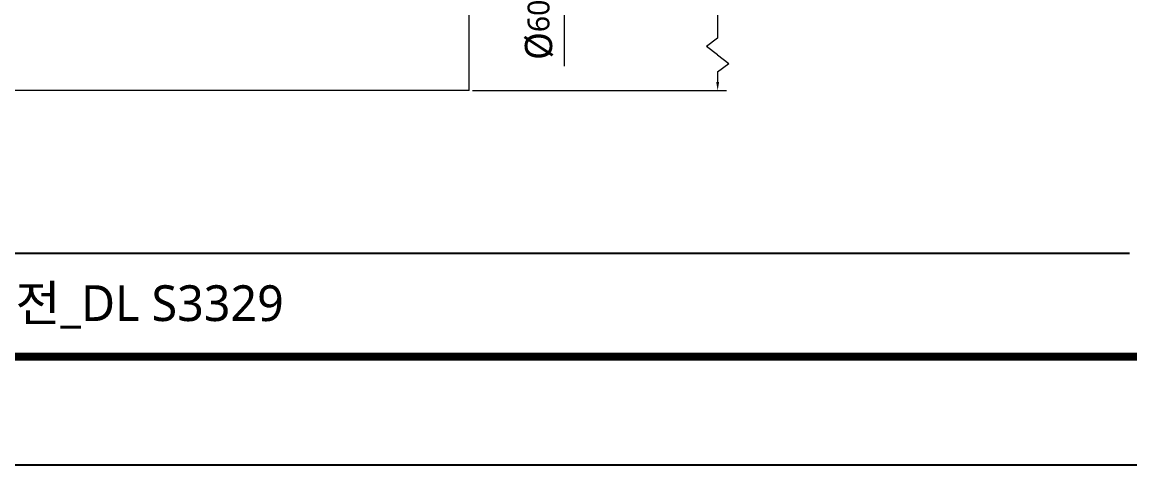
# Model space of a CAD drawing. Extents: x 0 to 1580, y 0 to 1158.
# Drawn here: x 790 to 1298, y 0 to 203 of the extents above; entities that cross this region are included whole.
import ezdxf

# ---------------------------------------------------------------- set-up
doc = ezdxf.new("R2010")
doc.units = 0
doc.header["$LTSCALE"] = 10
doc.header["$MEASUREMENT"] = 0
doc.header["$PDMODE"] = 3
doc.header["$PDSIZE"] = -10
doc.layers.get('0').update_dxf_attribs({"linetype": 'CONTINUOUS'})
doc.layers.get('DEFPOINTS').update_dxf_attribs({"linetype": 'CONTINUOUS'})
doc.layers.add('치수선', color=7, linetype='CONTINUOUS', lineweight=20)
doc.styles.add('Daelim Dimension', font='')
doc.styles.get('Daelim Dimension').set_extended_font_data('NanumGothic')
doc.dimstyles.new('DEFAULT', dxfattribs={"dimscale": 2, "dimtxt": 2, "dimasz": 2, "dimexe": 0, "dimexo": 2, "dimgap": 1, "dimtad": 1, "dimdec": 1, "dimzin": 9, "dimdsep": 46, "dimtxsty": 'Daelim Dimension', "dimcen": 0.5, "dimclrd": 252, "dimclre": 252, "dimclrt": 3, "dimadec": 1, "dimazin": 0, "dimtfac": 1, "dimtdec": 1, "dimtix": 1, "dimtmove": 0, "dimatfit": 3, "dimfxl": 1, "dimtolj": 1, "dimtzin": 1, "dimlwd": 9, "dimlwe": 9, "dimarcsym": 0})

# ---------------------------------------------------------------- blocks, each defined once
blk = doc.blocks.new('*D2')
at = {"color": 5, "lineweight": 9, "ltscale": 0.5, "transparency": 16777216}
for p, q in [((998.7158167211583, 280.0611049951892), (1040.273860766652, 280.0611049951892)), ((1038.273860766652, 276.0611049951892), (1038.273860766652, 224.0611049951892)), ((998.7158167211583, 220.0611049951892), (1040.273860766652, 220.0611049951892)), ((1038.273860766652, 220.0611049951892), (1038.273860766652, 182.8121779565626))]:
    blk.add_line(p, q, dxfattribs=at)
at = {"color": 5, "ltscale": 0.5, "transparency": 16777216}
for points in [[(1037.607194099986, 276.0611049951892), (1038.940527433319, 276.0611049951892), (1038.273860766652, 280.0611049951892)], [(1037.607194099986, 224.0611049951892), (1038.940527433319, 224.0611049951892), (1038.273860766652, 220.0611049951892)]]:
    blk.add_solid(points, dxfattribs=at)
at = {"layer": 'DEFPOINTS', "color": 0, "ltscale": 0.5, "transparency": 16777216}
for p in [(994.7158167211583, 280.0611049951892), (994.7158167211583, 220.0611049951892), (1038.273860766652, 220.0611049951892)]:
    blk.add_point(p, dxfattribs=at)
at = {"color": 7, "ltscale": 0.5, "transparency": 16777216, "insert": (1020.30461899269, 199.436641475876), "char_height": 10, "attachment_point": 2, "rotation": 90, "style": 'Daelim Dimension'}
blk.add_mtext('\\A1;{\\H1.25x;\\C256;Ø}60', dxfattribs=at)

msp = doc.modelspace()

# ---------------------------------------------------------------- linework, layer by layer
at = {"color": 5, "lineweight": 9, "ltscale": 0.5}
for p, q in [((1108.652492255306, 246.061104991615), (1108.652490347957, 195.542062022865)), ((1108.652490347957, 195.542062022865), (1103.544685095882, 191.7051708485486)), ((1108.652490347957, 187.8682720448377), (1103.544685095882, 191.7051708485486)), ((1108.652490347957, 187.8682720448377), (1113.760295600033, 184.0313732411267)), ((1108.652490347957, 180.1944820668103), (1113.760295600033, 184.0313732411267)), ((1108.652494162655, 180.1944896962048), (1108.652492255306, 175.5204021717908)), ((996.2979547826817, 171.5359203638415), (1112.746627354858, 171.5375803631961))]:
    msp.add_line(p, q, dxfattribs=at)
at = {"color": 5}
msp.add_line((25.40280532836914, 96.98629760742188), (1297.430618286133, 96.98629760742188), dxfattribs=at)
at = {"ltscale": 0.5}
msp.add_lwpolyline([(0, 0), (1579.76000213623, 0), (1579.76000213623, 1157.519989013672), (0, 1157.519989013672)], close=True, dxfattribs=at)
at = {"color": 5, "linetype": 'ByBlock', "lineweight": 200, "const_width": 3.64}
msp.add_lwpolyline([(25.40280532836914, 49.56396484375), (1554.202808380127, 49.56396484375), (1554.202808380127, 1130.643981933594), (25.40280532836914, 1130.643981933594)], close=True, dxfattribs=at)
at = {"color": 5, "lineweight": 9, "ltscale": 0.5}
msp.add_solid([(1107.985826224422, 175.5204021717908), (1109.31915828619, 175.5204021717908), (1108.652492255306, 171.5204021717908)], dxfattribs=at)
at = {"layer": '치수선'}
for p, q in [((994.7158167211584, 171.5359203638415), (994.7158167211583, 725.8994663639303)), ((994.7158167211583, 171.5359203638415), (254.7943992439682, 171.5359203638415))]:
    msp.add_line(p, q, dxfattribs=at)

# ---------------------------------------------------------------- texts
at = {"color": 2, "insert": (309.0128288269043, 82.31439208984375), "char_height": 16.39608188400001, "width": 785.4153986421528, "attachment_point": 1, "style": 'Daelim Dimension'}
msp.add_mtext('{\\fPretendard Variable SemiBold|b0|i0|c129|p2;대림바스(주)} {\\fGulim|b0|i0|c129|p50;자동온도조절식}_THERMO_{\\fGulim|b0|i0|c129|p50;매립샤워수전}_DL S3329', dxfattribs=at)

# ---------------------------------------------------------------- dimensions: what is measured, and where the dimension line sits
at = {"color": 5, "ltscale": 0.5}
dim = msp.add_linear_dim(base=(1038.273860766652, 220.0611049951892), p1=(994.7158167211583, 280.0611049951892), p2=(994.7158167211583, 220.0611049951892), angle=270, text='{\\H1.25x;\\C256;Ø}<>', dimstyle='DEFAULT', override={"dimtxt": 5, "dimexe": 1, "dimdec": 0, "dimclrd": 5, "dimclre": 5, "dimclrt": 7}, dxfattribs=at)
dim.commit()
dim.dimension.update_dxf_attribs({"geometry": '*D2', "text_midpoint": (1038.273860766652, 199.436641475876), "dimtype": 160})

doc.saveas('drawing.dxf')
